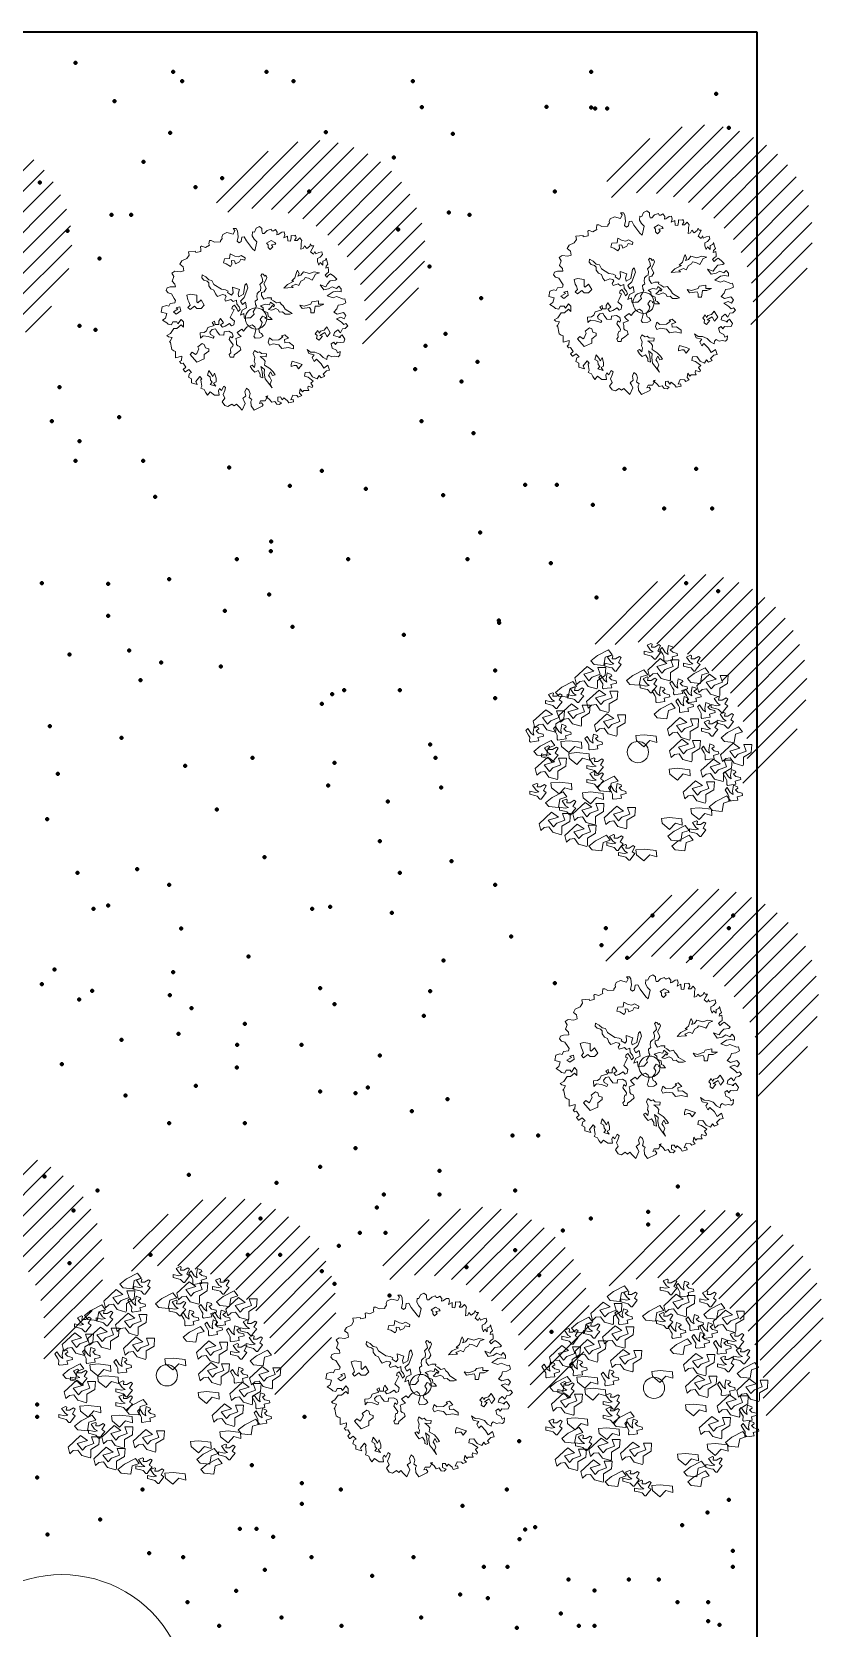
# Model space of a CAD drawing. Header units: millimetres. Extents: x 262 to 370, y -104 to 114.
# Drawn here: x 350.63 to 367.95, y 79.28 to 114.26 of the extents above; entities that cross this region are included whole.
import ezdxf

# ---------------------------------------------------------------- set-up
doc = ezdxf.new("R2010")
doc.units = ezdxf.units.MM
doc.header["$LTSCALE"] = 0.1
doc.layers.get('0').update_dxf_attribs({"lineweight": 9})
for name, color, linetype, lineweight in [('detalles', 2, 'Continuous', 9), ('gruesomarco', 20, 'Continuous', 100), ('letreros y cotas', 6, 'Continuous', 13), ('mobiliario', 3, 'Continuous', 13), ('terreno', 8, 'Continuous', 35)]:
    doc.layers.add(name, color=color, linetype=linetype, lineweight=lineweight)

# ---------------------------------------------------------------- blocks, each defined once
blk = doc.blocks.new('BRANCHO2', base_point=(16.83, 36.07))
for p, q in [((16.78256489369278, 36.09718241385954), (16.82440972142156, 36.10115080325709)), ((16.7857268308746, 36.07214155454837), (16.78256489369278, 36.09718241385954)), ((16.82354466026916, 36.04100382103861), (16.7857268308746, 36.07214155454837)), ((16.85344027342794, 36.07260582294585), (16.82354466026916, 36.04100382103861)), ((16.82440972142156, 36.10115080325709), (16.8867425573393, 36.09416231735898)), ((16.88865692736133, 36.06243613423904), (16.85344027342794, 36.07260582294585)), ((16.8867425573393, 36.09416231735898), (16.88865692736133, 36.06243613423904))]:
    blk.add_line(p, q)
blk = doc.blocks.new('BRANCHO1', base_point=(16.66, 36.12))
for p, q in [((16.57301832006208, 36.14979948632452), (16.63628943259033, 36.20833145586446)), ((16.63628943259033, 36.20833145586446), (16.67073213193272, 36.18366151489208)), ((16.70239922913031, 36.16825125039427), (16.69085524748258, 36.20218086784121)), ((16.69085524748258, 36.20218086784121), (16.73110147858231, 36.20218086784121)), ((16.73110147858231, 36.20218086784121), (16.72826279457058, 36.16210066237102)), ((16.58166053583114, 36.11593745775695), (16.57301832006208, 36.14979948632452)), ((16.59888188550234, 36.13134772225477), (16.58166053583114, 36.11593745775695)), ((16.62190676693086, 36.1343892218267), (16.59888188550234, 36.13134772225477)), ((16.67073213193272, 36.18366151489208), (16.6190050010522, 36.16825125039427)), ((16.6190050010522, 36.16825125039427), (16.64486856649246, 36.1343892218267)), ((16.64202988248073, 36.10667778128239), (16.62190676693086, 36.1343892218267)), ((16.64486856649246, 36.1343892218267), (16.66215299803059, 36.15290857477583)), ((16.66215299803059, 36.15290857477583), (16.70239922913031, 36.16825125039427)), ((16.72826279457058, 36.16210066237102), (16.68801656347085, 36.13749831027802)), ((16.68801656347085, 36.13749831027802), (16.68801656347085, 36.10052719325913)), ((16.68511479759218, 36.09437660523589), (16.64202988248073, 36.10667778128239)), ((16.68801656347085, 36.10052719325913), (16.68511479759218, 36.09437660523589))]:
    blk.add_line(p, q)
blk = doc.blocks.new('BRANCHO3', base_point=(16.71, 35.96))
for p, q in [((16.65537110324081, 35.99489343486685), (16.65537110324081, 35.97948317036904)), ((16.68407335269281, 35.98867525796422), (16.65537110324081, 35.99489343486685)), ((16.65537110324081, 35.97948317036904), (16.68123466868107, 35.97333258234578)), ((16.68987688445014, 36.03490605145767), (16.66975376890028, 36.0256463749831)), ((16.66975376890028, 36.0256463749831), (16.68697511857147, 36.0010440228901)), ((16.68123466868107, 35.97333258234578), (16.69271556846187, 35.97022349389447)), ((16.70135778423094, 35.99178434641554), (16.68407335269281, 35.98867525796422)), ((16.68697511857147, 36.0010440228901), (16.70135778423094, 35.99178434641554)), ((16.69561733434054, 36.03179696300635), (16.68987688445014, 36.03490605145767)), ((16.69271556846187, 36.01645428738792), (16.69561733434054, 36.03179696300635)), ((16.71, 36.01645428738792), (16.69271556846187, 36.01645428738792)), ((16.69271556846187, 35.97022349389447), (16.70709823412134, 35.95481322939666)), ((16.73012311554986, 36.02875546343441), (16.71, 36.01645428738792)), ((16.71283868401174, 35.95481322939666), (16.72431958379254, 35.97022349389447)), ((16.72431958379254, 35.99793493443878), (16.738702249452, 36.02260487541116)), ((16.738702249452, 35.98867525796422), (16.72431958379254, 35.99793493443878)), ((16.72431958379254, 35.97022349389447), (16.738702249452, 35.98867525796422)), ((16.738702249452, 36.02260487541116), (16.73012311554986, 36.02875546343441)), ((16.70709823412134, 35.95481322939666), (16.71283868401174, 35.95481322939666))]:
    blk.add_line(p, q)
blk = doc.blocks.new('TREEO')
at = {"xscale": 3.6, "yscale": 3.6, "zscale": 3.6}
for name, p in [('BRANCHO3', (0.3457751462609272, 1.788432096724371)), ('BRANCHO3', (-0.3742248537390767, 1.572432096724363)), ('BRANCHO1', (0.5257751462609169, 1.464432096724359)), ('BRANCHO3', (1.065775146260925, 1.572432096724363)), ('BRANCHO1', (-0.8062248537390801, 1.320432096724362)), ('BRANCHO1', (1.425775146260917, 1.176432096724365)), ('BRANCHO3', (-1.058224853739081, 0.9964320967243754)), ('BRANCHO1', (-0.5902248537390784, 0.8884320967243713)), ('BRANCHO3', (0.2737751462609159, 1.176432096724365)), ('BRANCHO3', (-1.454224853739079, 0.8884320967243713)), ('BRANCHO1', (-1.09422485373908, 0.6364320967243702)), ('BRANCHO3', (1.569775146260927, 0.8164320967243599)), ('BRANCHO1', (-1.562224853739077, 0.5284320967243661)), ('BRANCHO1', (-0.4462248537390751, 0.4564320967243549)), ('BRANCHO1', (0.8857751462609219, 0.3844320967243692)), ('BRANCHO3', (1.389775146260924, 0.3844320967243692)), ('BRANCHO3', (1.677775146260918, 0.5284320967243661)), ('BRANCHO2', (0.1657751462609247, 0.2764320967243651)), ('BRANCHO1', (0.9217751462609277, -0.01156790327562873)), ('BRANCHO3', (-1.526224853739078, -0.08356790327564001)), ('BRANCHO2', (-1.202224853739078, 0.168432096724361)), ('BRANCHO2', (-1.058224853739081, -0.0475679032756216)), ('BRANCHO1', (1.85777514626092, -0.08356790327564001)), ('BRANCHO1', (-1.526224853739078, -0.335567903275641)), ('BRANCHO3', (-0.6982248537390761, -0.2995679032756226)), ('BRANCHO3', (-0.6982248537390761, -0.5515679032756236)), ('BRANCHO2', (0.7777751462609179, -0.335567903275641)), ('BRANCHO1', (1.497775146260915, -0.3715679032756339)), ('BRANCHO3', (-1.742224853739079, -0.7675679032756317)), ('BRANCHO2', (-1.382224853739081, -0.587567903275642)), ('BRANCHO1', (1.173775146260916, -0.7675679032756317)), ('BRANCHO3', (-1.202224853739078, -1.055567903275626)), ('BRANCHO1', (-0.8422248537390794, -1.16356790327563)), ('BRANCHO2', (-0.8062248537390801, -0.7675679032756317)), ('BRANCHO1', (-1.454224853739079, -1.343567903275645)), ('BRANCHO1', (-0.2662248537390789, -1.235567903275641)), ('BRANCHO2', (0.633775146260921, -1.235567903275641)), ('BRANCHO2', (1.173775146260916, -1.055567903275626)), ('BRANCHO1', (-0.9862248537390764, -1.559567903275628)), ('BRANCHO3', (-0.3382248537390774, -1.703567903275625)), ('BRANCHO3', (1.173775146260916, -1.451567903275624)), ('BRANCHO3', (-0.1222248537390756, -1.88356790327564)), ('BRANCHO2', (0.1657751462609247, -1.811567903275629))]:
    blk.add_blockref(name, p, dxfattribs=at)
at = {"yscale": 3.6, "zscale": 3.6}
for name, p, xscale, rotation in [('BRANCHO3', (0.5257751462609169, 1.752432096724353), 3.6, 315.0000000000102), ('BRANCHO2', (-0.6262248537390777, 1.752432096724378), 3.599999999999999, 33.69006752598449), ('BRANCHO3', (-0.5902248537390848, 1.248432096724351), 3.6, 315.0000000000102), ('BRANCHO2', (0.02177514626092131, 1.392432096724373), 3.599999999999999, 33.69006752598449), ('BRANCHO3', (0.7057751462609195, 1.140432096724372), 3.6, 315.0000000000102), ('BRANCHO2', (1.137775146260923, 1.428432096724366), 3.599999999999999, 33.69006752598449), ('BRANCHO2', (-1.274224853739077, 1.176432096724365), 3.599999999999999, 33.69006752598449), ('BRANCHO3', (0.38177514626092, 0.9964320967243496), 3.6, 315.0000000000102), ('BRANCHO3', (0.9577751462609206, 0.9964320967243496), 3.6, 315.0000000000102), ('BRANCHO2', (0.5257751462609169, 0.7804320967243672), 3.599999999999999, 33.69006752598449), ('BRANCHO3', (0.8137751462609109, 0.8164320967243599), 3.6, 315.0000000000102), ('BRANCHO3', (1.209775146260922, 0.7084320967243558), 3.6, 315.0000000000102), ('BRANCHO3', (-1.922224853739082, 0.2764320967243651), 3.6, 315.0000000000102), ('BRANCHO3', (-1.41822485373908, 0.3124320967243324), 3.6, 315.0000000000102), ('BRANCHO2', (-1.670224853739081, 0.09643209672437536), 3.599999999999999, 33.69006752598449), ('BRANCHO3', (-0.8422248537390794, 0.1324320967243426), 3.6, 315.0000000000102), ('BRANCHO2', (1.749775146260916, 0.3484320967243764), 3.599999999999999, 33.69006752598449), ('BRANCHO3', (1.28177514626092, -0.04756790327564714), 3.6, 315.0000000000102), ('BRANCHO3', (1.677775146260918, -0.5155679032756308), 3.6, 315.0000000000102), ('BRANCHO2', (-0.5182248537390799, -0.5515679032756236), 3.599999999999999, 33.69006752598449), ('BRANCHO3', (-0.4102248537390822, -0.7675679032756317), 3.6, 315.0000000000102), ('BRANCHO3', (1.713775146260911, -0.8035679032756502), 3.6, 315.0000000000102), ('BRANCHO2', (-1.454224853739079, -0.8395679032756431), 3.599999999999999, 33.69006752598449), ('BRANCHO2', (1.533775146260921, -0.9115679032756288), 3.599999999999999, 33.69006752598449), ('BRANCHO2', (-0.6622248537390769, -1.631567903275639), 3.599999999999999, 33.69006752598449), ('BRANCHO2', (0.7777751462609179, -1.451567903275624), 3.599999999999999, 33.69006752598449), ('BRANCHO2', (0.8497751462609164, -1.631567903275639), 3.599999999999999, 33.69006752598449)]:
    blk.add_blockref(name, p, dxfattribs=dict(at, xscale=xscale, rotation=rotation))
blk = doc.blocks.new('arbol1')
at = {"color": 0, "linetype": 'ByBlock'}
for points in [[(98.430052415685, 86.90007055756854), (98.53582258097981, 86.82122911186539), (98.58767070122246, 86.7714345145792), (98.63744489665532, 86.79218226344844), (98.68099731765909, 86.74238766616224), (98.6229274229874, 86.68636874421529), (98.55863575388662, 86.67806964466757), (98.5150833328828, 86.59300387430366), (98.4570134382111, 86.65732189579833), (98.38649999468123, 86.59922819896445), (98.36576074658421, 86.52868585280899), (98.5150833328828, 86.49133990484435), (98.47982661111786, 86.49133990484435), (98.55034005464779, 86.54320927701747), (98.61463172374857, 86.44984440710584), (98.58767070122246, 86.38552638561117), (98.5088615584537, 86.37722728606349), (98.44456988935292, 86.38552638561117), (98.40723924277825, 86.33365701343808), (98.37198252101331, 86.38552638561117), (98.31391262634162, 86.34818043764653), (98.33672579924837, 86.25689034262186), (98.430052415685, 86.21332006999643), (98.45079166378201, 86.15522637316252), (98.5088615584537, 86.18427322157947), (98.50056585921493, 86.09920745121556), (98.46530913744994, 86.06186150325092), (98.39272176911032, 86.0763849274594), (98.32843010000954, 86.06186150325092), (98.25791665647961, 86.09920745121556), (98.22265993471467, 86.06186150325092), (98.21436423547584, 86.00584258130397), (98.13555509270714, 86.04733807904245), (98.06504164917726, 86.1261795247456), (97.95719755907265, 86.16352547271023), (97.86387094263603, 86.16974979737103), (97.78506179986732, 86.2278434942049), (97.82031852163226, 86.13447862429328), (97.94268008540473, 86.10543177587635), (97.89912766440096, 86.04733807904245), (97.94268008540473, 85.96227230867854), (97.99245428083759, 86.01206690596473), (98.09200267170337, 85.91247771139234), (98.15007256637506, 85.81288851681995), (98.24339918281169, 85.88343086297539), (98.27865590457668, 85.76931824419455), (98.20814246104675, 85.75479481998605), (98.13555509270714, 85.68217769894369), (98.17081181447207, 85.64068220120521), (98.09200267170337, 85.60333625324054), (98.05052417550928, 85.65520562541366), (98.00697175450557, 85.5825885043713), (97.9074233636398, 85.62615877699673), (97.83483599530018, 85.72574797156909), (97.7415093788635, 85.71952364690833), (97.72699190519563, 85.64068220120521), (97.80580104796434, 85.61785967744902), (97.92194083730772, 85.53279390708511), (97.87009271706512, 85.48922363445968), (97.91364513806889, 85.424905612965), (97.89912766440096, 85.38963443988729), (97.80580104796434, 85.41868128830424), (97.79957927353519, 85.37511101567884), (97.82031852163226, 85.32531641839262), (97.77054432619934, 85.32531641839262), (97.71247443152765, 85.32531641839262), (97.68551340900154, 85.29626956997566), (97.63573921356863, 85.36058759147036), (97.62122173990076, 85.26722272155874), (97.67099593533362, 85.21742812427254), (97.59218679256492, 85.18215695119483), (97.56315184522907, 85.21742812427254), (97.46982522879239, 85.22572722382023), (97.42627280778862, 85.12406325436092), (97.47812092803122, 85.13236235390863), (97.4905644768894, 85.08049298173552), (97.38479431159453, 85.05352090820548), (97.35575936425874, 85.10331550549168), (97.27695022148998, 85.16763352698635), (97.24169349972505, 85.12406325436092), (97.20436285315043, 85.18838127585559), (97.14836688328842, 85.18215695119483), (97.14836688328842, 85.095016405944), (97.22717602605712, 85.05974523286625), (97.18362360505336, 85.01617496024085), (97.11933193595257, 85.02447405978853), (97.0757795149488, 85.0887920812832), (97.01148784584802, 85.06804433241396), (96.9617136504151, 85.13236235390863), (96.8829045076464, 85.1966803754033), (96.92645692865017, 85.21120379961178), (96.86838703397848, 85.10331550549168), (96.7688386431127, 85.10331550549168), (96.73980369577686, 85.0452218086578), (96.78957789120977, 85.05974523286625), (96.82483461297471, 85.00995063558008), (96.80409536487764, 84.98090378716313), (96.62573783124321, 84.89583801679919), (96.56144616214237, 84.98920288671081), (96.5531504629036, 85.0887920812832), (96.57596363581035, 85.13236235390863), (96.51789374113866, 85.17385785164711), (96.53863298923568, 85.26099839689795), (96.51167196670951, 85.33154074305341), (96.45982384646697, 85.37511101567884), (96.42456712470198, 85.29626956997566), (96.445306372799, 85.21120379961178), (96.37479292926912, 85.15311010277787), (96.40382787660496, 85.10953983015247), (96.43286282394081, 85.0452218086578), (96.36649723003029, 84.89583801679919), (96.29598378650041, 84.96638036295465), (96.23791389182873, 85.0306983844493), (96.18813969639581, 84.98920288671081), (96.13836550096295, 85.0306983844493), (96.05333458376509, 84.97467946250234), (95.98074721542548, 84.99542721137158), (95.92267732075379, 85.08049298173552), (95.98074721542548, 85.15933442743864), (95.94549049366054, 85.23817587314178), (95.98074721542548, 85.32531641839262), (96.0014864635225, 85.38963443988729), (95.96000796732847, 85.424905612965), (95.9102337718956, 85.32531641839262), (95.86668135089184, 85.36888669101805), (95.84386817798509, 85.31701731884493), (95.85838565165301, 85.22572722382023), (95.75883726078723, 85.22572722382023), (95.65928886992151, 85.29626956997566), (95.60121897524982, 85.22572722382023), (95.55766655424605, 85.2900452453149), (95.53070553171989, 85.34606416726189), (95.45811816338028, 85.37511101567884), (95.47885741147729, 85.41868128830424), (95.4664138626191, 85.51204615821587), (95.45811816338028, 85.56184075550206), (95.47885741147729, 85.5825885043713), (95.43737891528326, 85.6323831016575), (95.35027407327573, 85.5244948075374), (95.37930902061157, 85.46017678604272), (95.25072568241, 85.49752273400739), (95.25072568241, 85.5825885043713), (95.18643401330917, 85.61785967744902), (95.20717326140618, 85.69670112315217), (95.25694745683904, 85.71952364690833), (95.19265578773826, 85.783841668403), (95.12214234420838, 85.7340470711168), (95.11384664496956, 85.7340470711168), (95.07236814877547, 85.79006599306379), (95.12836411863748, 85.83986059034999), (95.07236814877547, 85.92700113560082), (95.02881572777176, 85.9187020360531), (94.99355900600676, 85.96227230867854), (95.0350375022008, 85.98302005754778), (95.04333320143962, 86.0763849274594), (94.90645416399923, 86.04111375438168), (94.90645416399923, 86.11165610053712), (94.90645416399923, 86.18427322157947), (94.8649756678052, 86.19879664578798), (94.82142324680137, 86.2278434942049), (94.8131275475626, 86.26311466728262), (94.79238829946553, 86.37722728606349), (94.77164905136851, 86.39175071027196), (94.78616652503644, 86.40627413448044), (94.82764502123052, 86.48511558018359), (94.74883587846182, 86.50586332905283), (94.71357915669682, 86.53491017746978), (94.79238829946553, 86.57848045009519), (94.8649756678052, 86.68636874421529), (94.93548911133507, 86.68636874421529), (95.02881572777176, 86.76521018991843), (95.07858992320462, 86.71334081774529), (95.07858992320462, 86.82952821141308), (95.02881572777176, 86.88554713336006), (94.95622835943209, 86.78595793878767), (94.92926733690598, 86.82952821141308), (94.84216249489845, 86.82952821141308), (94.8131275475626, 86.76521018991843), (94.74261410403267, 86.77765883923996), (94.71357915669682, 86.80670568765692), (94.6202525402602, 86.86479938449082), (94.68454420936098, 86.90836965711622), (94.71357915669682, 87.01418317634938), (94.59121759292435, 87.04323002476633), (94.6140307658311, 87.1573426435472), (94.70735738226773, 87.18638949196415), (94.75713157770059, 87.17186606775567), (94.78616652503644, 87.23618408925034), (94.8919366903313, 87.25070751345882), (94.90645416399923, 87.30050211074501), (94.87741921666338, 87.34407238337042), (94.8131275475626, 87.4436615779428), (94.74261410403267, 87.466484101699), (94.6990616830289, 87.51627869898519), (94.72187485593565, 87.57437239581907), (94.78616652503644, 87.59512014468834), (94.90023238957014, 87.6013444693491), (94.8919366903313, 87.65943816618301), (94.82764502123052, 87.72375618767768), (94.8649756678052, 87.82334538225007), (94.82142324680137, 87.89596250329242), (94.88571491590221, 87.93953277591783), (95.00807647967468, 87.92500935170938), (95.08688562244345, 87.95198142523941), (95.07236814877547, 88.03912197049021), (94.99978078043591, 88.0951408924372), (95.04333320143962, 88.16775801347956), (95.15117729154423, 88.21755261076578), (95.20095148697709, 88.2963940564689), (95.18643401330917, 88.36901117751125), (95.34405229884658, 88.38353460171973), (95.35027407327573, 88.3544877533028), (95.45811816338028, 88.37523550217205), (95.45811816338028, 88.41880577479748), (95.45189638895118, 88.47482469674443), (95.4726356370482, 88.48934812095291), (95.47885741147729, 88.48934812095291), (95.55766655424605, 88.46237604742288), (95.64477139625359, 88.51217064470907), (95.63647569701476, 88.5391427182391), (95.64477139625359, 88.61175983928146), (95.68832381725736, 88.61175983928146), (95.75883726078723, 88.57648866620374), (95.88742059898885, 88.58271299086451), (95.88742059898885, 88.6055355146207), (95.92267732075379, 88.65533011190689), (95.9164555463247, 88.69060128498461), (95.93719479442171, 88.74869498181852), (96.03052141085834, 88.790190479557), (96.16740044829879, 88.75491930647928), (96.20265717006373, 88.8337607521824), (96.16740044829879, 88.87733102480783), (96.23169211739958, 88.87733102480783), (96.26072706473542, 88.82753642752164), (96.27524453840334, 88.69682560964537), (96.25243136549659, 88.59723641507298), (96.29598378650041, 88.56196524199527), (96.33953620750412, 88.59101209041222), (96.3540536811721, 88.69060128498461), (96.41004965103406, 88.69682560964537), (96.45982384646697, 88.6055355146207), (96.59048110947822, 88.43332919900593), (96.64025530491108, 88.38975892638052), (96.68173380110517, 88.58271299086451), (96.62573783124321, 88.64080668769842), (96.58218541023939, 88.71964813340156), (96.59048110947822, 88.80471390376547), (96.63195960567231, 88.79848957910468)], [(96.63195960567231, 88.79848957910468), (96.66721632743725, 88.88355534946862), (96.73980369577686, 88.91882652254634), (96.79787359044855, 88.87733102480783), (96.79787359044855, 88.82753642752164), (96.81239106411647, 88.76944273068776), (96.84764778588146, 88.76944273068776), (96.91193945498225, 88.8337607521824), (96.99697037218004, 88.86280760059935), (97.01148784584802, 88.82753642752164), (97.04674456761296, 88.82753642752164), (97.09029698861673, 88.85450850105167), (97.1338494096205, 88.79848957910468), (97.12555371038167, 88.7403958822708), (97.15458865771751, 88.74869498181852), (97.23339780048622, 88.79848957910468), (97.28317199591913, 88.80471390376547), (97.297689469587, 88.7403958822708), (97.27695022148998, 88.66985353611534), (97.35575936425874, 88.71134903385385), (97.36198113868784, 88.6055355146207), (97.42005103335953, 88.59723641507298), (97.43456850702745, 88.66985353611534), (97.43456850702745, 88.72587245806233), (97.51337764979615, 88.71964813340156), (97.53411689789323, 88.73417155761001), (97.54863437156109, 88.66985353611534), (97.51337764979615, 88.61175983928146), (97.56937361965817, 88.61175983928146), (97.62744351432985, 88.66985353611534), (97.67099593533362, 88.61175983928146), (97.6564784616657, 88.55366614244758), (97.6564784616657, 88.4976472205006), (97.64818276242687, 88.42503009945824), (97.70003088266947, 88.43955352366669), (97.72699190519563, 88.4976472205006), (97.77884002543817, 88.43955352366669), (97.84313169453901, 88.48934812095291), (97.86387094263603, 88.5391427182391), (97.88461019073304, 88.4976472205006), (97.9343843861659, 88.4976472205006), (97.89912766440096, 88.43332919900593), (97.86387094263603, 88.36901117751125), (97.92816261173681, 88.31714180533814), (97.95719755907265, 88.37523550217205), (97.97793680716967, 88.32544090488585), (98.04222847627045, 88.3544877533028), (98.10652014537129, 88.36901117751125), (98.12103761903921, 88.30469315601658), (98.0712634236063, 88.2465994591827), (98.01319352893461, 88.21755261076578), (98.01319352893461, 88.15323458927111), (98.04222847627045, 88.07439314356796), (98.0712634236063, 88.13248684040184), (98.12933331827799, 88.07439314356796), (98.12933331827799, 88.16153368881879), (98.18532928814, 88.18228143768803), (98.19984676180792, 88.22585171031346), (98.22265993471467, 88.14701026461032), (98.24339918281169, 88.0951408924372), (98.19984676180792, 88.05364539469872), (98.19362498737883, 88.01007512207329), (98.24962095724084, 88.03082287094253), (98.25791665647961, 87.9602805247871), (98.25791665647961, 87.91671025216166), (98.21436423547584, 87.88766340374471), (98.1791075137109, 87.852392230667), (98.21436423547584, 87.80882195804159), (98.25791665647961, 87.852392230667), (98.30146907748338, 87.88143907908395), (98.37198252101331, 87.83164448179775), (98.43627419011409, 87.76732646030308), (98.40723924277825, 87.74450393654689), (98.29317337824455, 87.72998051233844), (98.23510348357286, 87.66566249084377), (98.19362498737883, 87.6013444693491), (98.0712634236063, 87.64491474197453), (98.15007256637506, 87.53080212319367), (98.25791665647961, 87.5515498720629), (98.33672579924837, 87.6013444693491), (98.430052415685, 87.55984897161062), (98.47982661111786, 87.61586789355758), (98.52960080655077, 87.5515498720629), (98.52960080655077, 87.48723185056824), (98.44456988935292, 87.50175527477671), (98.35746504734539, 87.48723185056824), (98.22888170914376, 87.40216608020432), (98.35746504734539, 87.35859580757892), (98.430052415685, 87.38764265599585), (98.57937500198364, 87.32954895916197), (98.61463172374857, 87.33784805870965), (98.63744489665532, 87.25070751345882), (98.55863575388662, 87.20921201572031), (98.46530913744994, 87.19468859151186), (98.43627419011409, 87.11584714580869), (98.37198252101331, 87.04323002476633), (98.44456988935292, 86.99965975214093), (98.57937500198364, 87.03700570010557), (98.63744489665532, 86.9726876786109), (98.5938924756515, 86.90007055756854), (98.52337903212162, 86.93534173064626), (98.430052415685, 86.90007055756854)]]:
    blk.add_lwpolyline(points, dxfattribs=at)
for points in [[(96.9978682352567, 88.61274682132492), (96.89794063303106, 88.55544776785874), (96.93328088259864, 88.52009303274133), (96.93328088259864, 88.46279397927515), (96.97593290793884, 88.4189053425776), (97.03320848482429, 88.47620439604381), (97.00518001102932, 88.52009303274133), (97.09779583748235, 88.53350344951), (97.07707913945995, 88.57007731342458)], [(96.28131420954105, 88.25432295496199), (96.20332193463321, 88.26895250052783), (96.10339433240756, 88.31893678121108), (96.08877078086232, 88.21896821984456), (95.97421962709143, 88.21165344706162), (95.95228429977362, 88.12509530246376), (96.01687165243163, 88.10437011291219), (96.10948747888472, 88.04707105944601), (96.13873458197514, 88.09705534012926), (96.13142280620252, 88.17629871194418), (96.19601015886059, 88.16898393916128), (96.2179454861784, 88.10437011291219), (96.30324953685886, 88.14703962081254), (96.33249663994928, 88.20433867427872), (96.42511246640231, 88.18239435592994), (96.43242424217493, 88.23359776541037), (96.3385897864265, 88.28358204609367)], [(96.48238804328776, 86.91571953568814), (96.54697539594582, 86.91571953568814), (96.62496767085361, 87.00105855148882), (96.60425097283127, 87.05104283217207), (96.63959122239885, 87.10834188563828), (96.6761501012619, 87.17295571188737), (96.65421477394409, 87.2083104470048), (96.64690299817147, 87.28755381881973), (96.6968667992843, 87.3229085539372), (96.68224324773905, 87.38020760740338), (96.68955502351167, 87.4521362064354), (96.73342567814734, 87.49480571433574), (96.76876592771498, 87.50943525990158), (96.77607770348754, 87.5886786317165), (96.75414237616974, 87.65329245796562), (96.81872972882775, 87.7179062842147), (96.80410617728256, 87.79593052723251), (96.77607770348754, 87.84591480791576), (96.80410617728256, 87.88248867183034), (96.82604150460037, 87.87517389904744), (96.86138175416801, 87.8325043911471), (96.88331708148581, 87.8532295806987), (96.90525240880368, 87.80324530001542), (96.88331708148581, 87.74594624654924), (96.84066505614561, 87.66670287473428), (96.86869352994063, 87.61671859405104), (96.89062885725843, 87.55941954058486), (96.84797683191823, 87.48871007034998), (96.79070125503279, 87.47408052478414), (96.79070125503279, 87.40946669853503), (96.84066505614561, 87.3302233267201), (96.91256418457624, 87.35948241785178), (97.00518001102932, 87.35948241785178), (96.9978682352567, 87.3229085539372), (97.04783203636953, 87.29486859160266), (97.11241938902754, 87.24488431091939), (97.19163029323084, 87.26560950047099), (97.21965876702586, 87.21562521978774), (97.26231079236607, 87.1802704846703), (97.30618144700168, 87.10834188563828), (97.4560728503402, 87.01568809705466), (97.40610904922733, 87.00105855148882), (97.30618144700168, 87.00105855148882), (97.24890587011623, 87.05104283217207), (97.18431851745822, 87.0437280593892), (97.1550714143678, 87.09371234007244), (97.09779583748235, 87.12297143120412), (97.00518001102932, 87.08761669608668), (96.94059265837126, 87.10102711285538), (96.98324468371146, 87.13760097676993), (97.02711533834713, 87.18758525745321), (97.05514381214215, 87.15832616632156), (97.06976736368733, 87.19490003023614), (96.98324468371146, 87.26560950047099), (96.96252798568906, 87.20221480301905), (96.87600530571319, 87.21562521978774), (96.76876592771498, 87.1802704846703), (96.82604150460037, 87.13760097676993), (96.83335328037299, 87.07298715052085), (96.92596910682607, 87.0303176426205), (96.93328088259864, 86.95107427080555), (96.96983976146169, 86.93644472523971), (97.01980356257451, 86.87914567177353), (96.92596910682607, 86.87914567177353), (96.86138175416801, 86.9084047629052), (96.88331708148581, 86.9291299524568), (96.81141795305518, 86.95838904358848), (96.76145415194236, 86.87914567177353), (96.80410617728256, 86.81453184552441), (96.78338947926017, 86.74260324649242), (96.72611390237472, 86.67189377625755), (96.74683060039712, 86.59996517722553), (96.79070125503279, 86.57802085887676), (96.82604150460037, 86.52072180541057), (96.76145415194236, 86.47805229751023), (96.64690299817147, 86.47073752472733), (96.61887452437645, 86.52072180541057), (96.63959122239885, 86.56461044210809), (96.66152654971665, 86.66457900347461), (96.63959122239885, 86.72187805694082), (96.5823156455134, 86.76454756484117), (96.47507626751519, 86.72187805694082), (96.44704779372017, 86.69261896580915), (96.39586536331188, 86.62800513956006), (96.35321333797168, 86.67189377625755), (96.25328573574603, 86.59996517722553), (96.28862598531362, 86.55729566932519), (96.3385897864265, 86.50731138864191), (96.2240386326556, 86.46342275194439), (96.23866218420079, 86.40612369847821), (96.23866218420079, 86.33541422824334), (96.26790928729122, 86.30615513711169), (96.31056131263148, 86.29152559154585), (96.33249663994928, 86.22081612131097), (96.26059751151865, 86.15620229506186), (96.18869838308797, 86.10621801437861), (96.1813866073154, 86.05501460489819), (96.10339433240756, 86.05501460489819), (96.0814590050897, 86.11231365836437), (96.11679925465728, 86.14888752227895), (96.10948747888472, 86.22081612131097), (96.12411103042996, 86.27811517477716), (96.15335813352038, 86.28421081876292), (96.16676305577016, 86.32809945546043), (96.13142280620252, 86.37808373614371), (96.0814590050897, 86.44269756239282), (96.10339433240756, 86.51340703262767), (96.14604635774776, 86.47805229751023), (96.16676305577016, 86.52072180541057), (96.14604635774776, 86.58533563165969), (96.07414722931708, 86.62800513956006), (95.96690785131887, 86.61459472279137), (95.95959607554619, 86.54266612375935), (95.86698024909322, 86.54998089654225), (95.80970467220777, 86.62800513956006), (95.78045756911729, 86.67920854904048), (95.70855844068666, 86.66457900347461), (95.65859463957383, 86.60727995000843), (95.67321819111908, 86.55729566932519), (95.75242909532233, 86.51340703262767), (95.73049376800452, 86.47073752472733), (95.61594261423363, 86.51340703262767), (95.5087032362353, 86.52803657819351), (95.45142765934992, 86.47073752472733), (95.4441158835773, 86.59265040444262), (95.53063856355317, 86.59996517722553), (95.58060236466599, 86.63531991234296), (95.60863083846101, 86.70724851137498), (95.75242909532233, 86.74991801927533), (95.70855844068666, 86.81453184552441), (95.75974087109489, 86.84379093665609), (95.77314579334472, 86.77186233762407), (95.85235669754798, 86.77186233762407), (95.85235669754798, 86.84379093665609), (95.88769694711561, 86.90108999012227), (95.95228429977362, 86.80721707274154), (95.88769694711561, 86.76454756484117), (95.93156760175123, 86.71456328415789), (95.99493632511383, 86.73650760250666), (96.08877078086232, 86.79380665597284), (96.13142280620252, 86.74260324649242), (96.1813866073154, 86.76454756484117), (96.18869838308797, 86.80721707274154), (96.19601015886059, 86.84379093665609), (96.10339433240756, 86.9291299524568), (96.13142280620252, 86.98642900592299), (96.18869838308797, 87.10102711285538), (96.13873458197514, 87.11565665842119), (96.15335813352038, 87.16564093910446), (96.19601015886059, 87.19490003023614), (96.24597395997341, 87.12297143120412), (96.27522106306384, 87.058357604955), (96.3178730884041, 87.10102711285538), (96.29593776108624, 87.15832616632156), (96.24597395997341, 87.21562521978774), (96.23866218420079, 87.3094981371685), (96.16676305577016, 87.28023904603685), (96.11679925465728, 87.3229085539372), (96.00224810088645, 87.28755381881973), (95.98153140286405, 87.3302233267201), (96.01687165243163, 87.38752238018628), (95.99493632511383, 87.41678147131796), (95.93156760175123, 87.4314110168838), (95.82310959445749, 87.38752238018628), (95.78045756911729, 87.44482143365246), (95.7451173195497, 87.52406480546739), (95.68052996689164, 87.55210476780192), (95.63056616577882, 87.62403336683394), (95.63056616577882, 87.68864719308306), (95.59400728691577, 87.7240019282005), (95.52332678778055, 87.74594624654924), (95.47945613314494, 87.79593052723251), (95.4867679089175, 87.8605443534816), (95.56597881312075, 87.81787484558126), (95.63056616577882, 87.75326101933217), (95.7024652942095, 87.7386314737663), (95.7451173195497, 87.65329245796562), (95.90963227443342, 87.54600912381616), (96.00224810088645, 87.53137957825032), (96.05952367777189, 87.50212048711865), (96.04611875552212, 87.47408052478414), (96.13142280620252, 87.41678147131796), (96.16676305577016, 87.46676575200121), (96.15335813352038, 87.5886786317165), (96.30324953685886, 87.53869435103326), (96.27522106306384, 87.44482143365246), (96.28862598531362, 87.38020760740338), (96.38977221683473, 87.43750666086956), (96.42511246640231, 87.63866291239978), (96.46045271596995, 87.67401764751722), (96.48969981906038, 87.5740490861507), (96.41048891485713, 87.36679719063468), (96.32518486417666, 87.28755381881973), (96.36783688951687, 87.2083104470048), (96.43973601794755, 87.25951385648523), (96.46045271596995, 87.13760097676993), (96.3605251137443, 87.08761669608668), (96.32518486417666, 86.97911423314008), (96.4031771390845, 87.01568809705466), (96.41048891485713, 86.94375949802264), (96.41780069062975, 86.90108999012227)], [(97.8350665612204, 87.88980344461328), (97.70711048519979, 87.92515817973072), (97.64983490831435, 87.8532295806987), (97.58524755565628, 87.8325043911471), (97.6132760294513, 87.88248867183034), (97.57793577988366, 87.96051291484815), (97.55600045256585, 87.91052863416488), (97.52066020299822, 87.79593052723251), (97.44876107456759, 87.7313167009834), (97.49872487568041, 87.7240019282005), (97.35614524811456, 87.65329245796562), (97.27693434391125, 87.56673431336776), (97.36345702388712, 87.5740490861507), (97.47800817765801, 87.5813638589336), (97.44144929879496, 87.61671859405104), (97.54259553031602, 87.66060723074852), (97.60596425367868, 87.63134813961688), (97.64983490831435, 87.7240019282005), (97.72051540744951, 87.76057579211505), (97.74245073476737, 87.80324530001542), (97.814349863198, 87.78861575444958), (97.89965391387847, 87.74594624654924), (97.9289010169689, 87.79593052723251), (97.9715530423091, 87.87517389904744), (98.05807572228503, 87.90321386138194), (97.94352456851414, 87.92515817973072)], [(94.85673656317772, 87.05104283217207), (94.95666416540337, 87.10834188563828), (94.92132391583573, 87.13760097676993), (95.00053482003904, 87.15832616632156), (95.02125151806143, 87.07298715052085), (94.92132391583573, 87.00105855148882)], [(95.46273576788451, 87.12463523091591), (95.5346913611732, 87.19795075252483), (95.46273576788451, 87.31742789885044), (95.39078017459582, 87.24547007208614), (95.36770007863527, 87.26990857928911), (95.36770007863527, 87.41382423281772), (95.22243123935436, 87.43690504517608), (95.15047564606567, 87.41382423281772), (95.17491339472974, 87.31742789885044), (95.19935114339387, 87.26990857928911), (95.22243123935436, 87.19795075252483), (95.17491339472974, 87.14907373811889), (95.22243123935436, 87.10155441855755), (95.31882458130713, 87.17351224532186), (95.36770007863527, 87.12463523091591)], [(98.03412998842725, 87.22103156488316), (98.03412998842725, 87.29298939164747), (97.89021880184987, 87.26990857928911), (97.8657810531858, 87.22103156488316), (97.72186986660842, 87.17351224532186), (97.62547652465565, 87.19795075252483), (97.6743520219838, 87.12463523091591), (97.84134330452167, 87.14907373811889), (97.8657810531858, 87.10155441855755), (97.8657810531858, 87.02959659179325), (97.93773664647443, 87.02959659179325), (97.96217439513856, 87.17351224532186), (98.05856773709132, 87.17351224532186), (98.15496107904409, 87.22103156488316)], [(96.96252798568906, 86.47805229751023), (97.02711533834713, 86.42806801682696), (97.16969496591298, 86.43538278960989), (97.25621764588885, 86.499996615859), (97.22697054279843, 86.52803657819351), (97.29886967122911, 86.54998089654225), (97.37686194613696, 86.47073752472733), (97.29155789545649, 86.44269756239282), (97.29886967122911, 86.37076896336077), (97.39148549768214, 86.37808373614371), (97.49141309990779, 86.30615513711169), (97.49141309990779, 86.24154131086257), (97.37076879965974, 86.27080040199425), (97.23428231857105, 86.2488560836455), (97.16969496591298, 86.32809945546043), (97.0405202605969, 86.34882464501203), (96.96252798568906, 86.32078468267753), (96.93328088259864, 86.38539850892661)], [(98.15800332451067, 86.6499494579088), (98.07879242030737, 86.62800513956006), (98.05076394651235, 86.58533563165969), (98.02151684342192, 86.64263468512587), (97.96424126653653, 86.57070608609388), (98.00689329187674, 86.53535135097641), (97.9934883696269, 86.46342275194439), (98.05076394651235, 86.42806801682696), (98.12266307494303, 86.52072180541057), (98.06538749805759, 86.53535135097641), (98.17262687605586, 86.59996517722553), (98.22259067716868, 86.499996615859), (98.29448980559937, 86.59265040444262), (98.21527890139612, 86.72187805694082)], [(95.5346913611732, 86.33174144166404), (95.48717351654858, 86.35617994886701), (95.39078017459582, 86.2842221221027), (95.41521792325989, 86.23670280254137), (95.36770007863527, 86.1403064685741), (95.3432623299712, 86.11586796137112), (95.2713067366825, 86.16474497577707), (95.22243123935436, 86.11586796137112), (95.36770007863527, 85.94751380063957), (95.5346913611732, 86.01947162740387), (95.5346913611732, 86.11586796137112), (95.63108470312596, 86.18782578813543), (95.63108470312596, 86.23670280254137), (95.55912910983727, 86.25978361489973)], [(97.01980356257451, 85.3820555088698), (96.97593290793884, 85.47592842625056), (97.00518001102932, 85.54663789648544), (96.96983976146169, 85.61856649551746), (96.94059265837126, 85.6539212306349), (96.98324468371146, 85.73316460244985), (97.02711533834713, 85.6539212306349), (97.08439091523258, 85.66855077620073), (97.0405202605969, 85.73316460244985), (96.96983976146169, 85.81240797426477), (96.8552886076908, 85.88311744449965), (96.86869352994063, 85.9696755890975), (96.83335328037299, 86.01234509699785), (96.76145415194236, 86.06964415046403), (96.89062885725843, 86.0623293776811), (96.89794063303106, 86.12694320393021), (96.79070125503279, 86.13425797671312), (96.74683060039712, 86.17692748461349), (96.70417857505691, 86.15620229506186), (96.63227944662628, 86.20618657574516), (96.60425097283127, 86.13425797671312), (96.63959122239885, 86.04891896091243), (96.62496767085361, 85.96236081631457), (96.64690299817147, 85.9196913084142), (96.63227944662628, 85.83313316381637), (96.5823156455134, 85.88311744449965), (96.5396636201732, 85.86239225494802), (96.5823156455134, 85.79046365591603), (96.63959122239885, 85.72584982966691), (96.71149035082954, 85.7624236935815), (96.76145415194236, 85.68318032176654), (96.76145415194236, 85.62588126830036), (96.81872972882775, 85.60393694995162), (96.80410617728256, 85.73316460244985), (96.77607770348754, 85.85507748216511), (96.8552886076908, 85.79046365591603), (96.84797683191823, 85.70512464011532), (96.86869352994063, 85.58321176040002), (96.91865733105345, 85.51859793415093)], [(95.6659064153464, 85.46129888068475), (95.70855844068666, 85.511283161368), (95.67321819111908, 85.55395266926837), (95.6659064153464, 85.62588126830036), (95.60131906268839, 85.6612360034178), (95.63056616577882, 85.7624236935815), (95.68784174266426, 85.69049509454948), (95.72318199223184, 85.6331960410833), (95.75974087109489, 85.70512464011532), (95.79508112066253, 85.59662217716871), (95.79508112066253, 85.51859793415093), (95.73780554377709, 85.48933884301925), (95.78776934488991, 85.42472501677014)], [(97.6743520219838, 85.89999448107824), (97.60103877599158, 85.92443298828121), (97.4571275894142, 85.97195230784254), (97.4340474934537, 85.89999448107824), (97.4340474934537, 85.85111746667229), (97.50600308674234, 85.87555597387527), (97.55352093136696, 85.87555597387527), (97.60103877599158, 85.80359814711096)]]:
    blk.add_lwpolyline(points, close=True, dxfattribs=at)
blk = doc.blocks.new('sombras')
at = {"layer": 'letreros y cotas'}
h = blk.add_hatch(dxfattribs=at)
h.set_pattern_fill('ANSI31', color=256, scale=0.1, style=0)
h.set_pattern_definition([(45, (19.06233449662977, 4.353450338928951), (-0.2245064030267288, 0.2245064030267289), [])])
edge = h.paths.add_edge_path()
edge.add_arc((561.8031991810423, 160.2362083958853), 2.401428548737798, 294.4996074296767, 523.0853259866143)
edge.add_arc((560.5014998098437, 158.7496835911222), 2.401428548737798, -16.91467401338582, 114.4996074296767, ccw=False)
edge = h.paths.add_edge_path()
edge.add_arc((570.2882367456297, 160.5795384148594), 2.401428548737798, 294.4996074296767, 523.0853259866143)
edge.add_arc((568.9865373744311, 159.0930136100963), 2.401428548737798, -16.91467401338582, 114.4996074296767, ccw=False)
edge = h.paths.add_edge_path()
edge.add_arc((545.9974259155633, 160.2362083958853), 2.401428548737798, 294.4996074296767, 523.0853259866143)
edge.add_arc((544.6957265443648, 158.7496835911222), 2.401428548737798, -16.91467401338582, 114.4996074296767, ccw=False)
edge = h.paths.add_edge_path()
edge.add_arc((554.0650014778838, 160.3969733974548), 2.401428548737798, 294.4996074296767, 523.0853259866143)
edge.add_arc((552.7633021066853, 158.9104485926916), 2.401428548737798, -16.91467401338582, 114.4996074296767, ccw=False)
edge = h.paths.add_edge_path()
edge.add_arc((538.2592282124049, 160.3969733974548), 2.401428548737798, 294.4996074296767, 523.0853259866143)
edge.add_arc((536.9575288412063, 158.9104485926916), 2.401428548737798, -16.91467401338582, 114.4996074296767, ccw=False)
edge = h.paths.add_edge_path()
edge.add_arc((549.878802642306, 141.7685703210967), 2.401428548737798, 343.0853259866142, 474.4996074296768)
edge.add_arc((551.1805020135046, 143.2550951258598), 2.401428548737798, -65.5003925703233, 163.0853259866142, ccw=False)
edge = h.paths.add_edge_path()
edge.add_arc((570.1645120974815, 150.73203551137), 2.401428548737798, 294.4996074296767, 523.0853259866143)
edge.add_arc((568.862812726283, 149.2455107066069), 2.401428548737798, -16.91467401338582, 114.4996074296767, ccw=False)
edge = h.paths.add_edge_path()
edge.add_arc((570.5173901547341, 136.7984470085273), 2.401428548737798, 294.4996074296767, 523.0853259866143)
edge.add_arc((569.2156907835356, 135.3119222037642), 2.401428548737798, -16.91467401338582, 114.4996074296767, ccw=False)
edge = h.paths.add_edge_path()
edge.add_arc((559.8495910650225, 137.0723812948702), 2.401428548737798, 294.4996074296767, 523.0853259866143)
edge.add_arc((558.547891693824, 135.5858564901071), 2.401428548737798, -16.91467401338582, 114.4996074296767, ccw=False)
edge = h.paths.add_edge_path()
edge.add_arc((565.4065935227459, 136.8600620248719), 2.401428548737798, 294.4996074296767, 523.0853259866143)
edge.add_arc((564.1048941515473, 135.3735372201088), 2.401428548737798, -16.91467401338582, 114.4996074296767, ccw=False)
edge = h.paths.add_edge_path()
edge.add_arc((570.419889758662, 143.8379703723226), 2.401428548737798, 294.4996074296767, 523.0853259866143)
edge.add_arc((569.1181903874634, 142.3514455675594), 2.401428548737798, -16.91467401338582, 114.4996074296767, ccw=False)
edge = h.paths.add_edge_path()
edge.add_arc((547.1837606134568, 147.632050822173), 2.401428548737798, 294.4996074296767, 523.0853259866143)
edge.add_arc((545.8820612422583, 146.1455260174098), 2.401428548737798, -16.91467401338582, 114.4996074296767, ccw=False)
edge = h.paths.add_edge_path()
edge.add_arc((542.6484265062247, 150.9206917559727), 2.401428548737798, 294.4996074296767, 523.0853259866143)
edge.add_arc((541.3467271350262, 149.4341669512095), 2.401428548737798, -16.91467401338582, 114.4996074296767, ccw=False)
edge = h.paths.add_edge_path()
edge.add_arc((554.7700335800129, 138.0795385885129), 2.401428548737798, 294.4996074296767, 523.0853259866143)
edge.add_arc((553.4683342088143, 136.5930137837498), 2.401428548737798, -16.91467401338582, 114.4996074296767, ccw=False)
edge = h.paths.add_edge_path()
edge.add_arc((509.635711628407, 162.404834455171), 2.401428548737798, 294.4996074296755, 523.0853259866138)
edge.add_arc((508.3340122572084, 160.9183096504079), 2.401428548737798, -16.914674013386104, 114.4996074296755, ccw=False)
edge = h.paths.add_edge_path()
edge.add_arc((488.8644757262528, 161.5613777874689), 2.401428548737798, 294.4996074296755, 523.0853259866138)
edge.add_arc((487.5627763550543, 160.0748529827058), 2.401428548737798, -16.914674013386104, 114.4996074296755, ccw=False)
edge = h.paths.add_edge_path()
edge.add_arc((482.8286815177893, 161.6867744886931), 2.401428548737798, 294.4996074296755, 523.0853259866138)
edge.add_arc((481.5269821465907, 160.20024968393), 2.401428548737798, -16.914674013386104, 114.4996074296755, ccw=False)
edge = h.paths.add_edge_path()
edge.add_arc((477.2192772721673, 161.2630322471211), 2.401428548737798, 294.4996074296755, 523.0853259866138)
edge.add_arc((475.9175779009688, 159.7765074423579), 2.401428548737798, -16.914674013386104, 114.4996074296755, ccw=False)
edge = h.paths.add_edge_path()
edge.add_arc((477.1517357094789, 153.3761051314466), 2.401428548737798, 294.4996074296755, 523.0853259866138)
edge.add_arc((475.8500363382803, 151.8895803266834), 2.401428548737798, -16.914674013386104, 114.4996074296755, ccw=False)
edge = h.paths.add_edge_path()
edge.add_arc((477.3509302851997, 147.9987343229896), 2.401428548737798, 294.4996074296755, 523.0853259866138)
edge.add_arc((476.0492309140012, 146.5122095182265), 2.401428548737798, -16.914674013386104, 114.4996074296755, ccw=False)
edge = h.paths.add_edge_path()
edge.add_arc((475.2243093765505, 133.689917502514), 1.720709275836569, 353.8327702272225, 463.7521631890683)
edge.add_arc((476.5260087477491, 135.1764423072771), 1.720709275836569, -76.24783681093169, 173.8327702272225, ccw=False)
edge = h.paths.add_edge_path()
edge.add_arc((476.5260087477491, 130.8727675044206), 1.720709275836569, 283.7521631890682, 533.832770227222)
edge.add_arc((475.2243093765505, 129.3862426996575), 1.720709275836569, -6.1672297727780006, 103.75216318906809, ccw=False)
edge = h.paths.add_edge_path()
edge.add_arc((475.8739096616217, 96.24301988672508), 3.15180672505549, 300.5248985121823, 517.0600349041074)
edge.add_arc((474.5722102904232, 94.75649508196196), 3.15180672505549, -22.939965095892603, 120.52489851218229, ccw=False)
edge = h.paths.add_edge_path()
edge.add_arc((533.7874987604318, 95.8445717379604), 3.15180672505549, 300.5248985121831, 517.0600349041074)
edge.add_arc((532.4857993892333, 94.35804693319727), 3.15180672505549, -22.93996509589209, 120.52489851218229, ccw=False)

msp = doc.modelspace()

# ---------------------------------------------------------------- linework, layer by layer
at = {"layer": 'detalles'}
msp.add_arc((351.2799089605624, 77.68092519269308), 2.767704395778486, 347.2588638122466, 109.17556853512, dxfattribs=at)
at = {"layer": 'gruesomarco'}
for p in [(351.5793847753538, 113.5803469832438), (353.718625692853, 113.3860186651461), (355.7606283730792, 113.3860186651461), (362.875222920873, 113.3879354667644), (353.9146832273793, 113.1789241274354), (356.3538952801748, 113.1789241274354), (358.9673368684665, 113.1789241274354), (352.4337336198125, 112.7437719419749), (365.6089474888182, 112.8999089035499), (359.1639660726189, 112.6087050272065), (361.8941029909478, 112.6215076439605), (362.875222920873, 112.6046617116918), (362.9623376886212, 112.581705595782), (363.2236812697901, 112.581705595782), (353.6533396462103, 112.04752835586), (357.0648054462274, 112.0647051247816), (359.8446334310203, 112.0257197073646), (365.8875607505307, 112.1575055446448), (353.0713476866445, 111.4151021857396), (358.5507429428645, 111.5079026056027), (350.8014788771682, 110.9569134095041), (354.7882460003472, 111.0540777513274), (354.204816576708, 110.8597492504553), (356.6933209964404, 110.7654992466976), (362.0798453670969, 110.7654992466976), (352.3651537717824, 110.2518853948819), (352.8007268884476, 110.2518853948819), (359.7580674803002, 110.3014971473818), (360.2054778145823, 110.2518853948819), (351.4068920486289, 109.9037638252698), (358.643614130939, 109.9302954679293), (352.1038094685383, 109.2945504081126), (359.3343301371015, 109.1204896233066), (360.4668213957512, 108.4242460371917), (351.6682356297979, 107.8150330669251), (352.0166947007902, 107.7280024510768), (359.6827892080938, 107.6409722821191), (359.2472160914287, 107.3798808814647), (359.015098580726, 106.8678816124454), (360.3797066280031, 107.0317588649619), (351.2260491721742, 106.4723471749701), (360.0312482790861, 106.5966066795015), (351.0584329776366, 105.7263023085805), (352.5393833072786, 105.8133329244288), (359.1601013236806, 105.7263023085805), (360.2925925823303, 105.4652109079261), (351.6682356297979, 105.29115012312), (351.5811208620499, 104.8559979376595), (353.0620711916918, 104.8559979376595), (354.9474445463537, 104.7159522967069), (356.9719342581529, 104.6406715357299), (363.6029515905313, 104.6819367059628), (365.1710159658462, 104.6819367059628), (356.2709835353313, 104.309019498317), (361.42508384098, 104.3338151363507), (362.1220012608894, 104.3338151363507), (353.323415494936, 104.0727237356963), (357.9404952972829, 104.2467845205024), (359.6307360509941, 104.1055531905092), (362.9060334485468, 103.8986629508902), (364.4740985459368, 103.8116323350419), (365.5194750368384, 103.8116323350419), (360.4452215826726, 103.2916875937293), (355.8574809087918, 102.8774635583301), (355.863740769492, 103.0882212859215), (355.1102476510313, 102.701776773178), (357.5494597038268, 102.701776773178), (360.1629012921185, 102.701776773178), (361.9923099706776, 102.6147461573296), (350.8416269196768, 102.1795939718691), (352.2967306883542, 102.164662161091), (353.6292980434645, 102.2666245877175), (364.9542099078862, 102.1795939718691), (355.8231976365116, 101.9297433006536), (362.990488869168, 101.8674228907517), (365.6511280498708, 102.005533187063), (352.2967306883542, 101.4599055797789), (354.8489040698624, 101.5703810016026), (356.3298536774291, 101.2222589850998), (360.8524643485119, 101.3587569384579), (360.8598187120278, 101.3092896009482), (358.7690657302246, 101.0481982002937), (351.4514302939132, 100.6130460148333), (352.7581503659839, 100.7000766306817), (353.4550685079684, 100.4389852300272), (354.7617893021143, 100.3519546141789), (360.7727039442797, 100.2649239983305), (353.0020242594923, 100.0503925999291), (357.2010006328346, 99.74274164391235), (357.4623449360788, 99.82977181287), (358.6819509624765, 99.82977181287), (356.9719342581529, 99.53664862603125), (360.7727039442797, 99.65571102806396), (351.0158564551729, 99.04649805779744), (352.5839215525629, 98.78540665714306), (355.4587067220236, 98.35025447168258), (359.3496645846689, 98.64087962007935), (359.4659831501339, 98.35025447168258), (351.190085990669, 98.0021324551798), (353.9777563923817, 98.17619323998585), (357.2505475198654, 98.2374427479472), (357.1138865871617, 97.74104105452537), (359.5847622400409, 97.7012041783299), (358.4206066592323, 97.39291948491328), (350.9559168937769, 97.00478675256616), (354.6746745343661, 97.21885870010718), (358.2463778458114, 96.52261511399232), (352.93237990148, 95.91340169683511), (355.7200510252678, 96.17449309748955), (359.8144422211262, 96.08746248164121), (351.6256598294094, 95.82637152787746), (353.6292980434645, 95.56528012722302), (358.6819509624765, 95.82637152787746), (360.7727039442797, 95.56528012722302), (351.9741181783265, 95.0430973259142), (352.2967306883542, 95.11709689629333), (356.7654275161694, 95.0430973259142), (357.1576763317909, 95.0822284726002), (358.5077214269804, 94.95606671006581), (364.2158808777446, 94.89662763287393), (365.9804319386052, 94.89662763287393), (353.8906416246336, 94.60794514045372), (363.194298413947, 94.61822637328447), (365.8875607505307, 94.61822637328447), (361.1211630152721, 94.43388435564768), (363.1014275283835, 94.24702469383189), (355.3715919542755, 93.99873172329652), (359.64021268563, 93.9117015543388), (363.6586540518085, 93.96862343424246), (365.0517206628821, 93.96862343424246), (351.1212418064721, 93.70758391644358), (353.7164128112126, 93.65061015368443), (362.0798453670969, 93.41182091506357), (350.8416269196768, 93.38951875302999), (351.6593555369299, 93.05566673956895), (351.9435755115882, 93.24502175550003), (353.6488957974976, 93.15034424753446), (356.9396570516656, 93.30248813718165), (359.3496645846689, 93.23774619556883), (354.122595901248, 92.86631172363792), (357.2505475198654, 92.94781881574784), (355.2844771865275, 92.51921438210908), (359.204639568965, 92.69327516691513), (352.5839215525629, 92.17109236560626), (353.8383759265897, 92.29824639644801), (355.1179043678845, 92.06315189338204), (356.5284912076497, 92.06315189338204), (358.2463778458114, 91.82297079599417), (351.2803952787457, 91.63550356129252), (355.1102476510313, 91.56187939533973), (354.2173357468142, 91.1621160214649), (356.9396570516656, 91.03969659403091), (357.714903157727, 90.99900999862177), (357.9850335425672, 91.1267272098793), (352.671036320311, 90.9526664250732), (359.7273274533781, 90.86563580922487), (353.6292980434645, 90.34345300791605), (355.2844771865275, 90.34345300791605), (358.9432952657208, 90.60454440857043), (361.1511340913738, 90.0710057999903), (361.7083609173098, 90.0710057999903), (357.714903157727, 89.79260454040087), (354.0648711601297, 89.21205723634066), (356.9396570516656, 89.38611802114676), (359.553097917882, 89.29908785218905), (350.9014354585212, 89.17388779539533), (352.0612329460745, 88.86393566672857), (355.9813953285121, 89.03799645153461), (361.2082777830202, 88.86393566672857), (364.7731074011696, 88.95740076163256), (358.3334918914842, 88.77690505088023), (359.553097917882, 88.77690505088023), (351.5359871483142, 88.42919805199591), (355.6329362575197, 88.25472224957136), (358.1792584930775, 88.49339866231682), (362.863456926083, 88.25472224957136), (364.12300968967, 88.40059824245367), (366.0867011665359, 88.34175286541975), (357.8077740432904, 87.93659614313793), (358.3650008692265, 87.93659614313793), (362.2536542739218, 87.99363084891698), (364.12300968967, 88.12219698286424), (365.3026689788786, 87.99363084891698), (357.3434187079399, 87.6581948835485), (361.2082777830202, 87.5584786634565), (351.4472869822923, 87.27697405892553), (353.2212896977085, 87.45423928862868), (355.3500927747012, 87.45423928862868), (356.0596938003655, 87.45423928862868), (360.1398999248183, 87.18834144407398), (356.9719342581529, 87.10139236436962), (357.2505475198654, 86.82299110478019), (361.7365023081907, 87.01107621437083), (358.454597375424, 86.567913140113), (362.0026028062564, 85.7702196064489), (350.737685956628, 84.1748325391207), (350.737685956628, 83.908934694566), (356.591894796497, 83.908934694566), (361.2930017805922, 83.3771390054566), (350.737685956628, 82.57944528901808), (355.4387929407231, 82.8453433163472), (353.0438893656646, 82.31354744446338), (356.5386207235206, 82.45006364572356), (357.3901959881832, 82.31354744446338), (361.0269012825264, 82.31354744446338), (356.5386207235206, 81.99767556732792), (360.0511997587964, 81.9590169850571), (365.8875607505307, 82.09016987453413), (352.120700802068, 81.66028524477548), (364.8659785892441, 81.53336735535524), (365.4232051126692, 81.81176861494467), (350.9631400160153, 81.3297714355914), (355.1805611843189, 81.45480987325317), (355.5427103655754, 81.45480987325317), (355.9048595468319, 81.2738546418949), (361.3011219552175, 81.22588417180918), (361.4297473530863, 81.44056693549209), (361.6472063426019, 81.48527613553267), (353.1955787686798, 80.91662966305563), (353.939725019568, 80.8340011409104), (356.7509443842387, 80.8340011409104), (358.9833835748629, 80.8340011409104), (365.9732581191893, 80.9664922080857), (355.7237847372239, 80.55003399585866), (360.5224329595218, 80.62063644271893), (361.0415591026388, 80.62063644271893), (365.9732581191893, 80.62063644271893), (358.0738712471331, 80.42085908897786), (362.3733831135802, 80.33823084622946), (363.6963099764745, 80.33823084622946), (364.3577734079218, 80.33823084622946), (354.0333555136205, 79.84246055154847), (355.0972862435804, 80.09034555919055), (360.003306816405, 80.01538843423185), (360.608954056368, 79.92892463258858), (362.9450219193741, 80.10185251527196), (364.7619636392632, 79.84246055154847), (365.4326513745336, 79.84246055154847), (356.0894809527916, 79.51194674236439), (359.1487492137449, 79.51194674236439), (362.2080174746982, 79.59457526450961), (365.4326513745336, 79.42931849961593), (354.7255238504296, 79.3236766241015), (357.4076756628605, 79.3236766241015), (361.2465605178144, 79.28334737635083), (362.5989375319897, 79.3236766241015), (362.9450219193741, 79.3236766241015), (365.6807002708161, 79.3466899774707)]:
    msp.add_point(p, dxfattribs=at)
at = {"layer": 'mobiliario'}
for centre in [(364.0191785843588, 108.3230652598095), (355.5341410197714, 107.9797352408354), (363.8954539362107, 98.4755623563201), (364.1508315973911, 91.58149721727267), (353.5805329037517, 84.81590813982032), (359.137535361475, 84.60358886982203), (364.2483319934633, 84.5419738534774)]:
    msp.add_circle(centre, 0.2332020121282548, dxfattribs=at)
at = {"layer": 'terreno'}
for p, q in [((268.500275130419, 114.2601099125218), (366.5002751304191, 114.2601099125218)), ((366.5002751304191, 114.2601099125218), (366.5002751304191, 38.66010991252179))]:
    msp.add_line(p, q, dxfattribs=at)

# ---------------------------------------------------------------- block references
at = {"layer": 'detalles'}
msp.add_blockref('sombras', (-204.9685533253129, -50.75897153841009), dxfattribs=at)
at = {"layer": 'mobiliario'}
for p in [(267.3507970038289, 21.41783826386464), (258.8657594392415, 21.07450824489052), (267.4824500168612, 4.676270221327798), (262.4691537809451, -2.301638126122839)]:
    msp.add_blockref('arbol1', p, dxfattribs=at)
at = {"layer": 'mobiliario', "xscale": 1.2, "yscale": 1.2, "zscale": 1.2}
for p in [(363.854981730246, 98.38846604542769), (353.540060697787, 84.72881182892792), (364.2078597874986, 84.454877542585)]:
    msp.add_blockref('TREEO', p, dxfattribs=at)

doc.saveas('drawing.dxf')
